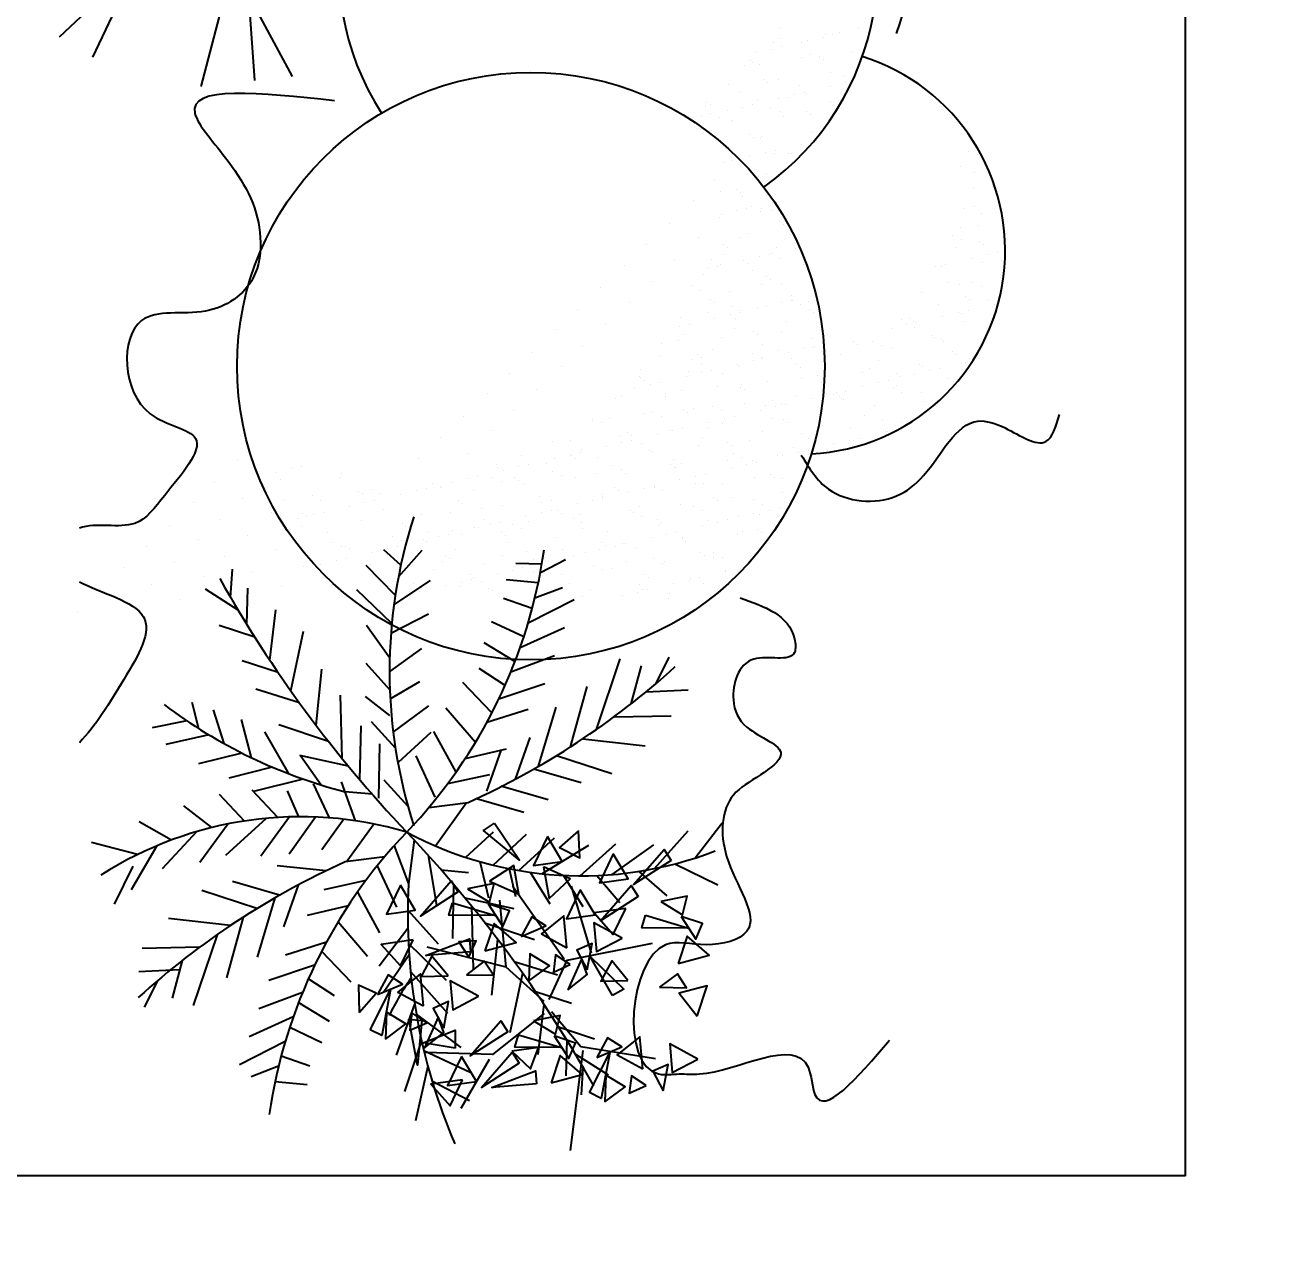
# Model space of a CAD drawing. Extents: x 500 to 638, y 181 to 267.
# Drawn here: x 545.934 to 546.859, y 227.91 to 228.815 of the extents above; entities that cross this region are included whole.
import ezdxf

# ---------------------------------------------------------------- set-up
doc = ezdxf.new("R2010")
doc.units = 0
doc.header["$LTSCALE"] = 7
doc.layers.get('0').update_dxf_attribs({"linetype": 'CONTINUOUS'})
doc.layers.get('DEFPOINTS').update_dxf_attribs({"linetype": 'CONTINUOUS'})
for name, color, linetype in [('ACESSÓRIO', 2, 'CONTINUOUS'), ('ALVENARIA', 7, 'CONTINUOUS'), ('COTA', 1, 'CONTINUOUS')]:
    doc.layers.add(name, color=color, linetype=linetype)
doc.styles.add('SIMPLEX', font='SIMPLEX.SHX')
doc.dimstyles.new('DIM50', dxfattribs={"dimtxt": 0.12, "dimasz": 0.15, "dimexe": 0.05, "dimexo": 0.09, "dimgap": 0.09, "dimtad": 1, "dimzin": 0, "dimdsep": 46, "dimtxsty": 'SIMPLEX', "dimblk1": 'DOTSMALL', "dimblk2": 'DOTSMALL', "dimsah": 1, "dimcen": 0.09, "dimadec": 0, "dimazin": 0, "dimtfac": 1, "dimtix": 1, "dimtofl": 0, "dimtmove": 2, "dimatfit": 3, "dimldrblk": 'DOTSMALL', "dimfxl": 1, "dimtolj": 1, "dimtzin": 0, "dimarcsym": 0})

# ---------------------------------------------------------------- blocks, each defined once
blk = doc.blocks.new('_DOTSMALL')
at = {"color": 0, "linetype": 'ByBlock', "const_width": 0.5}
blk.add_lwpolyline([(-0.0625, 0, 1), (0.0625, 0, 1)], format="xyb", close=True, dxfattribs=at)
blk = doc.blocks.new('*D59')
at = {"layer": 'COTA', "color": 0, "lineweight": -2}
for p, q in [((546.78434, 227.88187), (546.78434, 224.40248)), ((544.78434, 226.28187), (544.78434, 224.40248)), ((544.78434, 224.45248), (546.78434, 224.45248))]:
    blk.add_line(p, q, dxfattribs=at)
at = {"layer": 'DEFPOINTS', "color": 0}
for p in [(546.78434, 227.97187), (544.78434, 226.37187), (546.78434, 224.45248)]:
    blk.add_point(p, dxfattribs=at)
at = {"layer": 'COTA', "color": 0, "lineweight": -2, "xscale": 0.15, "yscale": 0.15, "zscale": 0.15, "rotation": 180}
blk.add_blockref('_DOTSMALL', (544.78434, 224.45248), dxfattribs=at)
at = {"layer": 'COTA', "color": 0, "lineweight": -2, "xscale": 0.15, "yscale": 0.15, "zscale": 0.15}
blk.add_blockref('_DOTSMALL', (546.78434, 224.45248), dxfattribs=at)
at = {"layer": 'COTA', "color": 0, "insert": (545.78434, 224.60248), "char_height": 0.12, "attachment_point": 5, "style": 'SIMPLEX'}
blk.add_mtext('\\A1;2.00', dxfattribs=at)
blk = doc.blocks.new('*D60')
at = {"layer": 'COTA', "color": 0, "lineweight": -2}
for p, q in [((546.78434, 227.88187), (546.78434, 224.40248)), ((546.93434, 227.88187), (546.93434, 224.40248)), ((546.78434, 224.45248), (546.63434, 224.45248)), ((546.93434, 224.45248), (547.08434, 224.45248))]:
    blk.add_line(p, q, dxfattribs=at)
at = {"layer": 'DEFPOINTS', "color": 0}
for p in [(546.78434, 227.97187), (546.93434, 227.97187), (546.93434, 224.45248)]:
    blk.add_point(p, dxfattribs=at)
at = {"layer": 'COTA', "color": 0, "lineweight": -2, "xscale": 0.15, "yscale": 0.15, "zscale": 0.15}
blk.add_blockref('_DOTSMALL', (546.78434, 224.45248), dxfattribs=at)
at = {"layer": 'COTA', "color": 0, "lineweight": -2, "xscale": 0.15, "yscale": 0.15, "zscale": 0.15, "rotation": 180}
blk.add_blockref('_DOTSMALL', (546.93434, 224.45248), dxfattribs=at)
at = {"layer": 'COTA', "color": 0, "insert": (546.85934, 224.60248), "char_height": 0.12, "attachment_point": 5, "style": 'SIMPLEX'}
blk.add_mtext('\\A1;0.15', dxfattribs=at)

msp = doc.modelspace()

# ---------------------------------------------------------------- linework, layer by layer
at = {"layer": 'ACESSÓRIO'}
for p, q in [((546.08564, 229.00665), (545.98356, 228.79149)), ((546.0856, 229.00931), (546.10232, 228.77437)), ((546.09467, 228.88991), (546.06294, 228.77006)), ((546.0149, 228.85863), (545.95923, 228.80615)), ((546.09783, 228.83726), (546.12992, 228.77745)), ((546.48753, 228.81352), (546.48753, 228.81352)), ((546.53097, 228.80972), (546.53097, 228.80972)), ((546.54513, 228.81241), (546.54513, 228.81241)), ((546.48269, 228.80267), (546.48269, 228.80267)), ((546.4869, 228.80527), (546.4869, 228.80527)), ((546.5029, 228.80201), (546.5029, 228.80201)), ((546.50753, 228.80362), (546.50753, 228.80362)), ((546.51889, 228.80627), (546.51889, 228.80627)), ((546.52078, 228.80784), (546.52078, 228.80784)), ((546.52616, 228.80797), (546.52616, 228.80797)), ((546.46993, 228.79482), (546.46993, 228.79482)), ((546.48129, 228.79747), (546.48129, 228.79747)), ((546.48856, 228.79918), (546.48856, 228.79918)), ((546.50315, 228.7913), (546.50315, 228.7913)), ((546.50975, 228.79371), (546.50975, 228.79371)), ((546.51633, 228.79195), (546.51633, 228.79195)), ((546.54015, 228.79544), (546.54015, 228.79544)), ((546.46158, 228.78536), (546.46158, 228.78536)), ((546.46568, 228.78926), (546.46568, 228.78926)), ((546.46692, 228.78788), (546.46692, 228.78788)), ((546.47202, 228.78605), (546.47202, 228.78605)), ((546.51609, 228.7905), (546.51609, 228.7905)), ((546.51918, 228.78981), (546.51918, 228.78981)), ((546.47502, 228.7753), (546.47502, 228.7753)), ((546.47786, 228.77317), (546.47786, 228.77317)), ((546.48629, 228.77548), (546.48629, 228.77548)), ((546.52438, 228.78065), (546.52438, 228.78065)), ((546.53455, 228.7783), (546.53455, 228.7783)), ((546.53541, 228.77264), (546.53541, 228.77264)), ((546.44929, 228.77133), (546.44929, 228.77133)), ((546.45778, 228.76651), (546.45778, 228.76651)), ((546.4978, 228.76384), (546.4978, 228.76384)), ((546.50185, 228.77096), (546.50185, 228.77096)), ((546.50507, 228.76554), (546.50507, 228.76554)), ((546.50675, 228.76411), (546.50675, 228.76411)), ((546.52405, 228.76998), (546.52405, 228.76998)), ((546.43243, 228.75552), (546.43243, 228.75552)), ((546.4337, 228.75865), (546.4337, 228.75865)), ((546.43655, 228.75652), (546.43655, 228.75652)), ((546.4602, 228.75504), (546.4602, 228.75504)), ((546.46747, 228.75674), (546.46747, 228.75674)), ((546.47052, 228.76069), (546.47052, 228.76069)), ((546.48063, 228.75495), (546.48063, 228.75495)), ((546.48645, 228.76118), (546.48645, 228.76118)), ((546.49323, 228.76166), (546.49323, 228.76166)), ((546.5247, 228.7594), (546.5247, 228.7594)), ((546.4226, 228.74625), (546.4226, 228.74625)), ((546.42987, 228.74795), (546.42987, 228.74795)), ((546.43655, 228.75049), (546.43655, 228.75049)), ((546.4429, 228.74728), (546.4429, 228.74728)), ((546.44884, 228.75239), (546.44884, 228.75239)), ((546.45192, 228.74501), (546.45192, 228.74501)), ((546.48697, 228.75174), (546.48697, 228.75174)), ((546.48989, 228.7483), (546.48989, 228.7483)), ((546.50667, 228.75159), (546.50667, 228.75159)), ((546.50951, 228.74946), (546.50951, 228.74946)), ((546.52798, 228.75347), (546.52798, 228.75347)), ((546.45288, 228.74415), (546.45288, 228.74415)), ((546.51034, 228.73693), (546.51034, 228.73693)), ((546.5168, 228.73665), (546.5168, 228.73665)), ((546.46535, 228.73495), (546.46535, 228.73495)), ((546.4682, 228.73282), (546.4682, 228.73282)), ((546.47273, 228.7322), (546.47273, 228.7322)), ((546.47412, 228.73351), (546.47412, 228.73351)), ((546.50296, 228.72755), (546.50296, 228.72755)), ((546.45648, 228.71696), (546.45648, 228.71696)), ((546.46536, 228.71875), (546.46536, 228.71875)), ((546.47672, 228.72141), (546.47672, 228.72141)), ((546.48357, 228.72131), (546.48357, 228.72131)), ((546.48399, 228.72311), (546.48399, 228.72311)), ((546.49349, 228.72111), (546.49349, 228.72111)), ((546.49557, 228.72064), (546.49557, 228.72064)), ((546.62527, 228.72248), (546.62527, 228.72248)), ((546.63229, 228.72031), (546.63229, 228.72031)), ((546.44639, 228.71431), (546.44639, 228.71431)), ((546.4515, 228.71618), (546.4515, 228.71618)), ((546.45785, 228.71297), (546.45785, 228.71297)), ((546.61989, 228.71125), (546.61989, 228.71125)), ((546.43962, 228.70115), (546.43962, 228.70115)), ((546.47772, 228.70632), (546.47772, 228.70632)), ((546.6295, 228.70719), (546.6295, 228.70719)), ((546.64274, 228.69969), (546.64274, 228.69969)), ((546.44361, 228.69343), (546.44361, 228.69343)), ((546.45568, 228.6946), (546.45568, 228.6946)), ((546.45853, 228.69247), (546.45853, 228.69247)), ((546.46008, 228.68978), (546.46008, 228.68978)), ((546.62886, 228.6953), (546.62886, 228.6953)), ((546.64293, 228.69713), (546.64293, 228.69713)), ((546.42386, 228.68636), (546.42386, 228.68636)), ((546.4629, 228.68068), (546.4629, 228.68068)), ((546.46645, 228.68187), (546.46645, 228.68187)), ((546.4739, 228.68096), (546.4739, 228.68096)), ((546.48188, 228.68512), (546.48188, 228.68512)), ((546.62256, 228.68053), (546.62256, 228.68053)), ((546.62983, 228.68223), (546.62983, 228.68223)), ((546.44322, 228.67397), (546.44322, 228.67397)), ((546.44427, 228.67632), (546.44427, 228.67632)), ((546.45563, 228.67898), (546.45563, 228.67898)), ((546.4728, 228.67866), (546.4728, 228.67866)), ((546.48132, 228.67914), (546.48132, 228.67914)), ((546.48733, 228.67089), (546.48733, 228.67089)), ((546.63484, 228.67694), (546.63484, 228.67694)), ((546.40622, 228.66982), (546.40622, 228.66982)), ((546.46368, 228.66259), (546.46368, 228.66259)), ((546.49018, 228.66876), (546.49018, 228.66876)), ((546.61983, 228.66684), (546.61983, 228.66684)), ((546.63246, 228.66811), (546.63246, 228.66811)), ((546.38936, 228.654), (546.38936, 228.654)), ((546.42745, 228.65917), (546.42745, 228.65917)), ((546.44602, 228.65425), (546.44602, 228.65425)), ((546.44886, 228.65212), (546.44886, 228.65212)), ((546.45856, 228.65912), (546.45856, 228.65912)), ((546.61362, 228.66093), (546.61362, 228.66093)), ((546.6156, 228.6523), (546.6156, 228.6523)), ((546.61996, 228.65772), (546.61996, 228.65772)), ((546.63327, 228.65678), (546.63327, 228.65678)), ((546.63611, 228.65464), (546.63611, 228.65464)), ((546.43733, 228.64311), (546.43733, 228.64311)), ((546.44682, 228.64678), (546.44682, 228.64678)), ((546.47215, 228.64534), (546.47215, 228.64534)), ((546.47942, 228.64704), (546.47942, 228.64704)), ((546.4814, 228.64756), (546.4814, 228.64756)), ((546.48491, 228.65195), (546.48491, 228.65195)), ((546.48775, 228.64435), (546.48775, 228.64435)), ((546.49839, 228.65148), (546.49839, 228.65148)), ((546.62772, 228.64424), (546.62772, 228.64424)), ((546.63908, 228.6469), (546.63908, 228.6469)), ((546.64635, 228.6486), (546.64635, 228.6486)), ((546.65148, 228.64313), (546.65148, 228.64313)), ((546.37359, 228.63921), (546.37359, 228.63921)), ((546.40982, 228.64263), (546.40982, 228.64263)), ((546.43455, 228.63654), (546.43455, 228.63654)), ((546.44182, 228.63825), (546.44182, 228.63825)), ((546.44368, 228.6399), (546.44368, 228.6399)), ((546.46079, 228.64268), (546.46079, 228.64268)), ((546.46423, 228.6406), (546.46423, 228.6406)), ((546.46728, 228.63541), (546.46728, 228.63541)), ((546.50428, 228.63956), (546.50428, 228.63956)), ((546.60147, 228.6381), (546.60147, 228.6381)), ((546.60572, 228.63818), (546.60572, 228.63818)), ((546.60874, 228.6398), (546.60874, 228.6398)), ((546.63606, 228.64093), (546.63606, 228.64093)), ((546.64979, 228.64263), (546.64979, 228.64263)), ((546.39296, 228.62682), (546.39296, 228.62682)), ((546.43105, 228.63199), (546.43105, 228.63199)), ((546.4735, 228.62481), (546.4735, 228.62481)), ((546.47767, 228.63054), (546.47767, 228.63054)), ((546.48051, 228.62841), (546.48051, 228.62841)), ((546.48851, 228.62477), (546.48851, 228.62477)), ((546.61016, 228.62649), (546.61016, 228.62649)), ((546.6192, 228.62511), (546.6192, 228.62511)), ((546.62856, 228.62662), (546.62856, 228.62662)), ((546.35596, 228.62267), (546.35596, 228.62267)), ((546.42291, 228.62396), (546.42291, 228.62396)), ((546.42943, 228.62036), (546.42943, 228.62036)), ((546.45042, 228.6196), (546.45042, 228.6196)), ((546.49588, 228.6169), (546.49588, 228.6169)), ((546.59084, 228.61895), (546.59084, 228.61895)), ((546.6236, 228.61642), (546.6236, 228.61642)), ((546.63491, 228.62341), (546.63491, 228.62341)), ((546.3391, 228.60685), (546.3391, 228.60685)), ((546.37719, 228.61203), (546.37719, 228.61203)), ((546.43635, 228.6139), (546.43635, 228.6139)), ((546.43919, 228.61176), (546.43919, 228.61176)), ((546.45228, 228.6088), (546.45228, 228.6088)), ((546.47088, 228.60822), (546.47088, 228.60822)), ((546.47731, 228.60905), (546.47731, 228.60905)), ((546.48866, 228.61171), (546.48866, 228.61171)), ((546.49594, 228.61341), (546.49594, 228.61341)), ((546.49635, 228.61325), (546.49635, 228.61325)), ((546.5027, 228.61004), (546.5027, 228.61004)), ((546.50788, 228.61237), (546.50788, 228.61237)), ((546.50931, 228.60684), (546.50931, 228.60684)), ((546.60343, 228.61032), (546.60343, 228.61032)), ((546.62526, 228.60616), (546.62526, 228.60616)), ((546.62645, 228.61429), (546.62645, 228.61429)), ((546.63966, 228.61374), (546.63966, 228.61374)), ((546.64424, 228.6106), (546.64424, 228.6106)), ((546.41456, 228.60114), (546.41456, 228.60114)), ((546.43465, 228.6048), (546.43465, 228.6048)), ((546.43971, 228.60025), (546.43971, 228.60025)), ((546.45106, 228.60291), (546.45106, 228.60291)), ((546.45456, 228.60025), (546.45456, 228.60025)), ((546.45833, 228.60461), (546.45833, 228.60461)), ((546.45863, 228.60559), (546.45863, 228.60559)), ((546.49211, 228.59758), (546.49211, 228.59758)), ((546.51216, 228.60471), (546.51216, 228.60471)), ((546.5766, 228.59941), (546.5766, 228.59941)), ((546.58228, 228.59978), (546.58228, 228.59978)), ((546.58513, 228.59765), (546.58513, 228.59765)), ((546.58766, 228.59737), (546.58766, 228.59737)), ((546.60663, 228.60181), (546.60663, 228.60181)), ((546.61799, 228.60446), (546.61799, 228.60446)), ((546.62067, 228.60387), (546.62067, 228.60387)), ((546.6228, 228.59793), (546.6228, 228.59793)), ((546.64181, 228.60278), (546.64181, 228.60278)), ((546.32333, 228.59206), (546.32333, 228.59206)), ((546.35955, 228.59548), (546.35955, 228.59548)), ((546.41346, 228.59411), (546.41346, 228.59411)), ((546.41701, 228.58826), (546.41701, 228.58826)), ((546.42073, 228.59581), (546.42073, 228.59581)), ((546.45402, 228.59241), (546.45402, 228.59241)), ((546.468, 228.59019), (546.468, 228.59019)), ((546.47084, 228.58806), (546.47084, 228.58806)), ((546.48845, 228.5905), (546.48845, 228.5905)), ((546.56903, 228.59301), (546.56903, 228.59301)), ((546.58039, 228.59567), (546.58039, 228.59567)), ((546.5858, 228.59378), (546.5858, 228.59378)), ((546.59944, 228.58785), (546.59944, 228.58785)), ((546.3427, 228.57967), (546.3427, 228.57967)), ((546.40031, 228.58159), (546.40031, 228.58159)), ((546.41325, 228.58361), (546.41325, 228.58361)), ((546.44438, 228.58605), (546.44438, 228.58605)), ((546.47447, 228.58104), (546.47447, 228.58104)), ((546.50518, 228.57807), (546.50518, 228.57807)), ((546.5113, 228.57895), (546.5113, 228.57895)), ((546.51148, 228.58519), (546.51148, 228.58519)), ((546.51245, 228.57977), (546.51245, 228.57977)), ((546.54096, 228.58313), (546.54096, 228.58313)), ((546.54381, 228.581), (546.54381, 228.581)), ((546.55537, 228.5834), (546.55537, 228.5834)), ((546.56172, 228.58019), (546.56172, 228.58019)), ((546.6005, 228.58614), (546.6005, 228.58614)), ((546.60579, 228.58464), (546.60579, 228.58464)), ((546.60703, 228.58314), (546.60703, 228.58314)), ((546.30569, 228.57552), (546.30569, 228.57552)), ((546.40016, 228.57245), (546.40016, 228.57245)), ((546.42316, 228.57004), (546.42316, 228.57004)), ((546.42668, 228.57355), (546.42668, 228.57355)), ((546.42953, 228.57141), (546.42953, 228.57141)), ((546.43825, 228.57762), (546.43825, 228.57762)), ((546.46723, 228.57449), (546.46723, 228.57449)), ((546.46758, 228.56927), (546.46758, 228.56927)), ((546.47358, 228.57128), (546.47358, 228.57128)), ((546.47485, 228.57098), (546.47485, 228.57098)), ((546.48621, 228.57655), (546.48621, 228.57655)), ((546.49382, 228.57541), (546.49382, 228.57541)), ((546.49571, 228.5704), (546.49571, 228.5704)), ((546.51765, 228.57574), (546.51765, 228.57574)), ((546.53193, 228.57382), (546.53193, 228.57382)), ((546.55918, 228.56949), (546.55918, 228.56949)), ((546.56894, 228.57797), (546.56894, 228.57797)), ((546.61393, 228.57607), (546.61393, 228.57607)), ((546.61678, 228.57394), (546.61678, 228.57394)), ((546.6264, 228.57075), (546.6264, 228.57075)), ((546.28883, 228.55971), (546.28883, 228.55971)), ((546.32693, 228.56488), (546.32693, 228.56488)), ((546.38543, 228.56237), (546.38543, 228.56237)), ((546.42061, 228.56108), (546.42061, 228.56108)), ((546.4295, 228.56683), (546.4295, 228.56683)), ((546.42998, 228.56048), (546.42998, 228.56048)), ((546.43725, 228.56218), (546.43725, 228.56218)), ((546.4449, 228.5599), (546.4449, 228.5599)), ((546.45622, 228.56662), (546.45622, 228.56662)), ((546.45762, 228.56523), (546.45762, 228.56523)), ((546.49965, 228.56649), (546.49965, 228.56649)), ((546.50249, 228.56436), (546.50249, 228.56436)), ((546.54747, 228.56065), (546.54747, 228.56065)), ((546.55317, 228.56318), (546.55317, 228.56318)), ((546.5894, 228.5666), (546.5894, 228.5666)), ((546.59155, 228.5651), (546.59155, 228.5651)), ((546.5969, 228.56203), (546.5969, 228.56203)), ((546.60418, 228.56373), (546.60418, 228.56373)), ((546.62315, 228.56817), (546.62315, 228.56817)), ((546.38439, 228.55766), (546.38439, 228.55766)), ((546.38536, 228.5569), (546.38536, 228.5569)), ((546.38821, 228.55477), (546.38821, 228.55477)), ((546.39237, 228.55168), (546.39237, 228.55168)), ((546.39964, 228.55338), (546.39964, 228.55338)), ((546.41862, 228.55782), (546.41862, 228.55782)), ((546.44185, 228.55044), (546.44185, 228.55044)), ((546.45933, 228.55174), (546.45933, 228.55174)), ((546.47807, 228.55385), (546.47807, 228.55385)), ((546.5034, 228.55619), (546.5034, 228.55619)), ((546.51508, 228.558), (546.51508, 228.558)), ((546.51786, 228.55284), (546.51786, 228.55284)), ((546.54794, 228.55058), (546.54794, 228.55058)), ((546.5593, 228.55323), (546.5593, 228.55323)), ((546.56657, 228.55494), (546.56657, 228.55494)), ((546.57254, 228.55078), (546.57254, 228.55078)), ((546.57261, 228.55943), (546.57261, 228.55943)), ((546.57546, 228.5573), (546.57546, 228.5573)), ((546.58555, 228.55937), (546.58555, 228.55937)), ((546.61063, 228.55595), (546.61063, 228.55595)), ((546.61439, 228.55355), (546.61439, 228.55355)), ((546.27306, 228.54492), (546.27306, 228.54492)), ((546.30929, 228.54834), (546.30929, 228.54834)), ((546.36675, 228.54111), (546.36675, 228.54111)), ((546.37119, 228.54283), (546.37119, 228.54283)), ((546.38102, 228.54902), (546.38102, 228.54902)), ((546.40358, 228.54326), (546.40358, 228.54326)), ((546.40375, 228.54526), (546.40375, 228.54526)), ((546.41526, 228.54728), (546.41526, 228.54728)), ((546.45833, 228.54984), (546.45833, 228.54984)), ((546.46118, 228.54771), (546.46118, 228.54771)), ((546.49931, 228.54321), (546.49931, 228.54321)), ((546.51034, 228.54178), (546.51034, 228.54178)), ((546.5217, 228.54444), (546.5217, 228.54444)), ((546.52625, 228.54464), (546.52625, 228.54464)), ((546.52897, 228.54614), (546.52897, 228.54614)), ((546.5313, 228.54278), (546.5313, 228.54278)), ((546.5326, 228.54143), (546.5326, 228.54143)), ((546.53553, 228.54663), (546.53553, 228.54663)), ((546.57032, 228.54909), (546.57032, 228.54909)), ((546.57667, 228.54588), (546.57667, 228.54588)), ((546.59083, 228.54579), (546.59083, 228.54579)), ((546.29243, 228.53252), (546.29243, 228.53252)), ((546.41701, 228.5332), (546.41701, 228.5332)), ((546.42421, 228.53389), (546.42421, 228.53389)), ((546.43811, 228.53573), (546.43811, 228.53573)), ((546.44445, 228.53252), (546.44445, 228.53252)), ((546.46121, 228.53804), (546.46121, 228.53804)), ((546.47274, 228.53298), (546.47274, 228.53298)), ((546.47655, 228.5362), (546.47655, 228.5362)), ((546.48218, 228.54018), (546.48218, 228.54018)), ((546.4841, 228.53564), (546.4841, 228.53564)), ((546.48852, 228.53697), (546.48852, 228.53697)), ((546.49137, 228.53734), (546.49137, 228.53734)), ((546.53414, 228.54065), (546.53414, 228.54065)), ((546.55677, 228.53599), (546.55677, 228.53599)), ((546.59299, 228.53941), (546.59299, 228.53941)), ((546.25543, 228.52837), (546.25543, 228.52837)), ((546.34989, 228.5253), (546.34989, 228.5253)), ((546.34997, 228.52682), (546.34997, 228.52682)), ((546.35631, 228.52361), (546.35631, 228.52361)), ((546.36226, 228.52661), (546.36226, 228.52661)), ((546.38799, 228.53047), (546.38799, 228.53047)), ((546.39404, 228.53127), (546.39404, 228.53127)), ((546.40038, 228.52806), (546.40038, 228.52806)), ((546.41986, 228.53106), (546.41986, 228.53106)), ((546.43514, 228.52419), (546.43514, 228.52419)), ((546.44545, 228.52325), (546.44545, 228.52325)), ((546.44649, 228.52684), (546.44649, 228.52684)), ((546.45376, 228.52854), (546.45376, 228.52854)), ((546.48167, 228.52667), (546.48167, 228.52667)), ((546.48998, 228.52614), (546.48998, 228.52614)), ((546.49283, 228.524), (546.49283, 228.524)), ((546.51867, 228.53082), (546.51867, 228.53082)), ((546.54951, 228.52914), (546.54951, 228.52914)), ((546.56242, 228.52634), (546.56242, 228.52634)), ((546.57614, 228.5236), (546.57614, 228.5236)), ((546.27666, 228.51773), (546.27666, 228.51773)), ((546.37035, 228.51393), (546.37035, 228.51393)), ((546.3757, 228.51655), (546.3757, 228.51655)), ((546.37854, 228.51442), (546.37854, 228.51442)), ((546.39753, 228.51539), (546.39753, 228.51539)), ((546.40735, 228.51808), (546.40735, 228.51808)), ((546.40889, 228.51804), (546.40889, 228.51804)), ((546.41616, 228.51975), (546.41616, 228.51975)), ((546.43523, 228.51955), (546.43523, 228.51955)), ((546.47428, 228.51743), (546.47428, 228.51743)), ((546.50291, 228.51603), (546.50291, 228.51603)), ((546.51835, 228.52188), (546.51835, 228.52188)), ((546.53913, 228.51945), (546.53913, 228.51945)), ((546.56295, 228.51908), (546.56295, 228.51908)), ((546.56446, 228.51694), (546.56446, 228.51694)), ((546.56579, 228.51695), (546.56579, 228.51695)), ((546.23857, 228.51256), (546.23857, 228.51256)), ((546.32094, 228.50997), (546.32094, 228.50997)), ((546.33412, 228.51051), (546.33412, 228.51051)), ((546.35993, 228.50659), (546.35993, 228.50659)), ((546.37129, 228.50925), (546.37129, 228.50925)), ((546.37856, 228.51095), (546.37856, 228.51095)), ((546.38614, 228.50852), (546.38614, 228.50852)), ((546.42781, 228.50671), (546.42781, 228.50671)), ((546.43021, 228.51297), (546.43021, 228.51297)), ((546.44866, 228.50949), (546.44866, 228.50949)), ((546.45151, 228.50736), (546.45151, 228.50736)), ((546.46481, 228.51086), (546.46481, 228.51086)), ((546.49713, 228.50587), (546.49713, 228.50587)), ((546.5082, 228.51249), (546.5082, 228.51249)), ((546.52686, 228.50815), (546.52686, 228.50815)), ((546.53822, 228.5108), (546.53822, 228.5108)), ((546.5412, 228.51033), (546.5412, 228.51033)), ((546.54549, 228.5125), (546.54549, 228.5125)), ((546.09024, 228.49567), (546.09024, 228.49567)), ((546.2228, 228.49777), (546.2228, 228.49777)), ((546.25903, 228.50119), (546.25903, 228.50119)), ((546.298, 228.49961), (546.298, 228.49961)), ((546.32233, 228.49779), (546.32233, 228.49779)), ((546.33368, 228.50045), (546.33368, 228.50045)), ((546.33438, 228.4999), (546.33438, 228.4999)), ((546.33722, 228.49777), (546.33722, 228.49777)), ((546.34096, 228.50215), (546.34096, 228.50215)), ((546.34207, 228.50406), (546.34207, 228.50406)), ((546.35349, 228.49812), (546.35349, 228.49812)), ((546.39158, 228.50329), (546.39158, 228.50329)), ((546.39391, 228.50291), (546.39391, 228.50291)), ((546.40899, 228.49696), (546.40899, 228.49696)), ((546.44904, 228.49607), (546.44904, 228.49607)), ((546.45306, 228.50142), (546.45306, 228.50142)), ((546.4594, 228.49821), (546.4594, 228.49821)), ((546.46688, 228.49585), (546.46688, 228.49585)), ((546.47028, 228.49491), (546.47028, 228.49491)), ((546.48527, 228.49949), (546.48527, 228.49949)), ((546.48926, 228.49935), (546.48926, 228.49935)), ((546.50061, 228.502), (546.50061, 228.502)), ((546.50347, 228.50266), (546.50347, 228.50266)), ((546.50788, 228.50371), (546.50788, 228.50371)), ((546.52163, 228.50243), (546.52163, 228.50243)), ((546.52227, 228.50364), (546.52227, 228.50364)), ((546.1178, 228.48744), (546.1178, 228.48744)), ((546.12915, 228.4901), (546.12915, 228.4901)), ((546.13643, 228.4918), (546.13643, 228.4918)), ((546.16578, 228.48624), (546.16578, 228.48624)), ((546.27963, 228.49332), (546.27963, 228.49332)), ((546.28026, 228.49055), (546.28026, 228.49055)), ((546.28473, 228.489), (546.28473, 228.489)), ((546.29608, 228.49165), (546.29608, 228.49165)), ((546.30335, 228.49335), (546.30335, 228.49335)), ((546.31649, 228.49397), (546.31649, 228.49397)), ((546.32084, 228.48805), (546.32084, 228.48805)), ((546.35259, 228.48626), (546.35259, 228.48626)), ((546.36491, 228.49251), (546.36491, 228.49251)), ((546.37126, 228.4893), (546.37126, 228.4893)), ((546.37395, 228.48674), (546.37395, 228.48674)), ((546.40735, 228.49284), (546.40735, 228.49284)), ((546.41019, 228.49071), (546.41019, 228.49071)), ((546.41095, 228.49089), (546.41095, 228.49089)), ((546.41533, 228.49375), (546.41533, 228.49375)), ((546.43268, 228.48611), (546.43268, 228.48611)), ((546.45165, 228.49055), (546.45165, 228.49055)), ((546.46301, 228.49321), (546.46301, 228.49321)), ((546.48031, 228.48579), (546.48031, 228.48579)), ((546.07339, 228.47986), (546.07339, 228.47986)), ((546.10866, 228.4786), (546.10866, 228.4786)), ((546.12171, 228.48179), (546.12171, 228.48179)), ((546.16534, 228.48373), (546.16534, 228.48373)), ((546.2327, 228.47914), (546.2327, 228.47914)), ((546.23831, 228.47667), (546.23831, 228.47667)), ((546.24712, 228.4802), (546.24712, 228.4802)), ((546.25848, 228.48286), (546.25848, 228.48286)), ((546.26575, 228.48456), (546.26575, 228.48456)), ((546.27677, 228.4836), (546.27677, 228.4836)), ((546.28312, 228.48039), (546.28312, 228.48039)), ((546.29306, 228.48326), (546.29306, 228.48326)), ((546.29591, 228.48113), (546.29591, 228.48113)), ((546.29963, 228.47815), (546.29963, 228.47815)), ((546.32719, 228.48484), (546.32719, 228.48484)), ((546.33772, 228.48332), (546.33772, 228.48332)), ((546.39508, 228.47731), (546.39508, 228.47731)), ((546.41405, 228.48175), (546.41405, 228.48175)), ((546.42541, 228.48441), (546.42541, 228.48441)), ((546.42556, 228.4792), (546.42556, 228.4792)), ((546.43141, 228.47952), (546.43141, 228.47952)), ((546.44516, 228.47866), (546.44516, 228.47866)), ((546.46841, 228.48367), (546.46841, 228.48367)), ((546.48316, 228.48365), (546.48316, 228.48365)), ((546.48923, 228.48312), (546.48923, 228.48312)), ((546.09384, 228.46848), (546.09384, 228.46848)), ((546.12403, 228.46709), (546.12403, 228.46709)), ((546.14456, 228.47023), (546.14456, 228.47023)), ((546.17878, 228.47367), (546.17878, 228.47367)), ((546.18162, 228.47154), (546.18162, 228.47154)), ((546.18863, 228.47469), (546.18863, 228.47469)), ((546.19498, 228.47148), (546.19498, 228.47148)), ((546.20952, 228.4714), (546.20952, 228.4714)), ((546.22088, 228.47406), (546.22088, 228.47406)), ((546.22815, 228.47576), (546.22815, 228.47576)), ((546.23905, 228.47593), (546.23905, 228.47593)), ((546.26262, 228.474), (546.26262, 228.474)), ((546.31128, 228.46961), (546.31128, 228.46961)), ((546.35702, 228.46975), (546.35702, 228.46975)), ((546.35709, 228.47093), (546.35709, 228.47093)), ((546.35747, 228.46852), (546.35747, 228.46852)), ((546.36603, 228.4762), (546.36603, 228.4762)), ((546.36887, 228.47407), (546.36887, 228.47407)), ((546.37645, 228.47296), (546.37645, 228.47296)), ((546.3878, 228.47561), (546.3878, 228.47561)), ((546.39518, 228.4761), (546.39518, 228.4761)), ((546.40109, 228.47421), (546.40109, 228.47421)), ((546.439, 228.46914), (546.439, 228.46914)), ((546.45264, 228.46888), (546.45264, 228.46888)), ((546.46801, 228.46711), (546.46801, 228.46711)), ((546.48887, 228.4723), (546.48887, 228.4723)), ((546.49853, 228.47214), (546.49853, 228.47214)), ((546.05762, 228.46506), (546.05762, 228.46506)), ((546.11508, 228.45784), (546.11508, 228.45784)), ((546.15091, 228.46702), (546.15091, 228.46702)), ((546.15294, 228.45816), (546.15294, 228.45816)), ((546.17192, 228.4626), (546.17192, 228.4626)), ((546.18327, 228.46526), (546.18327, 228.46526)), ((546.19055, 228.46696), (546.19055, 228.46696)), ((546.19699, 228.46003), (546.19699, 228.46003)), ((546.24577, 228.45819), (546.24577, 228.45819)), ((546.25174, 228.46661), (546.25174, 228.46661)), ((546.25459, 228.46448), (546.25459, 228.46448)), ((546.26888, 228.46084), (546.26888, 228.46084)), ((546.28386, 228.46336), (546.28386, 228.46336)), ((546.3126, 228.45802), (546.3126, 228.45802)), ((546.31295, 228.4653), (546.31295, 228.4653)), ((546.31987, 228.45972), (546.31987, 228.45972)), ((546.32009, 228.46678), (546.32009, 228.46678)), ((546.32471, 228.45955), (546.32471, 228.45955)), ((546.33884, 228.46416), (546.33884, 228.46416)), ((546.3502, 228.46682), (546.3502, 228.46682)), ((546.37755, 228.45956), (546.37755, 228.45956)), ((546.37986, 228.4582), (546.37986, 228.4582)), ((546.38424, 228.46256), (546.38424, 228.46256)), ((546.41455, 228.46371), (546.41455, 228.46371)), ((546.42393, 228.46265), (546.42393, 228.46265)), ((546.43028, 228.45944), (546.43028, 228.45944)), ((546.44184, 228.46701), (546.44184, 228.46701)), ((546.47435, 228.4639), (546.47435, 228.4639)), ((546.47953, 228.45957), (546.47953, 228.45957)), ((546.4868, 228.46127), (546.4868, 228.46127)), ((546.07698, 228.45267), (546.07698, 228.45267)), ((546.13431, 228.45381), (546.13431, 228.45381)), ((546.13746, 228.45702), (546.13746, 228.45702)), ((546.14031, 228.45489), (546.14031, 228.45489)), ((546.14567, 228.45646), (546.14567, 228.45646)), ((546.18073, 228.45194), (546.18073, 228.45194)), ((546.21043, 228.44997), (546.21043, 228.44997)), ((546.2248, 228.45639), (546.2248, 228.45639)), ((546.26996, 228.45297), (546.26996, 228.45297)), ((546.275, 228.44922), (546.275, 228.44922)), ((546.28227, 228.45092), (546.28227, 228.45092)), ((546.29172, 228.44929), (546.29172, 228.44929)), ((546.30124, 228.45536), (546.30124, 228.45536)), ((546.30323, 228.45097), (546.30323, 228.45097)), ((546.32756, 228.45742), (546.32756, 228.45742)), ((546.33579, 228.45374), (546.33579, 228.45374)), ((546.34132, 228.45614), (546.34132, 228.45614)), ((546.34214, 228.45053), (546.34214, 228.45053)), ((546.38621, 228.45499), (546.38621, 228.45499)), ((546.39768, 228.45249), (546.39768, 228.45249)), ((546.39878, 228.44892), (546.39878, 228.44892)), ((546.40052, 228.45036), (546.40052, 228.45036)), ((546.43501, 228.45234), (546.43501, 228.45234)), ((546.44192, 228.45078), (546.44192, 228.45078)), ((546.4492, 228.45248), (546.4492, 228.45248)), ((546.45721, 228.4555), (546.45721, 228.4555)), ((546.46817, 228.45692), (546.46817, 228.45692)), ((546.47201, 228.45649), (546.47201, 228.45649)), ((546.03998, 228.44852), (546.03998, 228.44852)), ((546.09744, 228.4413), (546.09744, 228.4413)), ((546.13666, 228.44748), (546.13666, 228.44748)), ((546.15568, 228.44338), (546.15568, 228.44338)), ((546.20358, 228.44038), (546.20358, 228.44038)), ((546.21327, 228.44783), (546.21327, 228.44783)), ((546.23, 228.4434), (546.23, 228.4434)), ((546.23739, 228.44042), (546.23739, 228.44042)), ((546.24466, 228.44212), (546.24466, 228.44212)), ((546.24765, 228.44483), (546.24765, 228.44483)), ((546.254, 228.44162), (546.254, 228.44162)), ((546.26364, 228.44656), (546.26364, 228.44656)), ((546.26622, 228.44682), (546.26622, 228.44682)), ((546.28339, 228.44291), (546.28339, 228.44291)), ((546.28624, 228.44078), (546.28624, 228.44078)), ((546.29807, 228.44608), (546.29807, 228.44608)), ((546.32368, 228.4396), (546.32368, 228.4396)), ((546.34293, 228.44591), (546.34293, 228.44591)), ((546.36069, 228.44375), (546.36069, 228.44375)), ((546.39296, 228.43932), (546.39296, 228.43932)), ((546.40432, 228.44198), (546.40432, 228.44198)), ((546.41159, 228.44368), (546.41159, 228.44368)), ((546.41604, 228.4399), (546.41604, 228.4399)), ((546.43057, 228.44812), (546.43057, 228.44812)), ((546.45624, 228.4417), (546.45624, 228.4417)), ((546.46011, 228.44435), (546.46011, 228.44435)), ((546.47065, 228.44543), (546.47065, 228.44543)), ((546.47349, 228.4433), (546.47349, 228.4433)), ((546.02312, 228.43271), (546.02312, 228.43271)), ((546.06122, 228.43788), (546.06122, 228.43788)), ((546.11868, 228.43066), (546.11868, 228.43066)), ((546.15951, 228.43592), (546.15951, 228.43592)), ((546.16585, 228.43271), (546.16585, 228.43271)), ((546.16911, 228.43332), (546.16911, 228.43332)), ((546.17196, 228.43119), (546.17196, 228.43119)), ((546.20957, 228.41933), (546.1971, 228.43053)), ((546.19979, 228.43163), (546.19979, 228.43163)), ((546.20706, 228.43333), (546.20706, 228.43333)), ((546.20784, 228.41083), (546.2251, 228.43023)), ((546.20993, 228.43717), (546.20993, 228.43717)), ((546.22604, 228.43777), (546.22604, 228.43777)), ((546.22864, 228.43632), (546.22864, 228.43632)), ((546.24937, 228.43101), (546.24937, 228.43101)), ((546.28746, 228.43618), (546.28746, 228.43618)), ((546.3279, 228.43099), (546.3279, 228.43099)), ((546.35536, 228.43052), (546.35536, 228.43052)), ((546.35636, 228.43585), (546.35636, 228.43585)), ((546.35921, 228.43372), (546.35921, 228.43372)), ((546.36672, 228.43318), (546.36672, 228.43318)), ((546.37197, 228.43544), (546.37197, 228.43544)), ((546.37399, 228.43488), (546.37399, 228.43488)), ((546.38114, 228.43238), (546.38114, 228.43238)), ((546.41589, 228.43885), (546.41589, 228.43885)), ((546.41815, 228.43652), (546.41815, 228.43652)), ((546.04358, 228.42134), (546.04358, 228.42134)), ((546.08058, 228.42549), (546.08058, 228.42549)), ((546.16219, 228.42283), (546.16219, 228.42283)), ((546.16946, 228.42453), (546.16946, 228.42453)), ((546.18843, 228.42897), (546.18843, 228.42897)), ((546.21236, 228.42686), (546.21236, 228.42686)), ((546.23975, 228.42208), (546.23975, 228.42208)), ((546.24208, 228.42626), (546.24208, 228.42626)), ((546.24492, 228.42413), (546.24492, 228.42413)), ((546.28382, 228.42653), (546.28382, 228.42653)), ((546.30161, 228.42926), (546.30161, 228.42926)), ((546.30683, 228.42378), (546.30683, 228.42378)), ((546.31181, 228.41393), (546.33016, 228.42347)), ((546.31776, 228.42173), (546.31776, 228.42173)), ((546.32912, 228.42438), (546.32912, 228.42438)), ((546.33639, 228.42608), (546.33639, 228.42608)), ((546.34492, 228.42896), (546.34492, 228.42896)), ((546.37458, 228.4222), (546.37458, 228.4222)), ((546.39481, 228.42389), (546.39481, 228.42389)), ((546.40238, 228.42173), (546.40238, 228.42173)), ((546.42933, 228.42879), (546.42933, 228.42879)), ((546.43217, 228.42666), (546.43217, 228.42666)), ((546.4386, 228.42515), (546.4386, 228.42515)), ((546.43888, 228.42834), (546.43888, 228.42834)), ((546.44523, 228.42513), (546.44523, 228.42513)), ((546.00735, 228.41792), (546.00735, 228.41792)), ((546.08482, 228.39572), (546.08614, 228.4163)), ((546.10104, 228.41412), (546.10104, 228.41412)), ((546.13804, 228.41826), (546.13804, 228.41826)), ((546.15083, 228.42017), (546.15083, 228.42017)), ((546.20552, 228.39725), (546.18429, 228.41904)), ((546.18733, 228.41968), (546.18733, 228.41968)), ((546.2336, 228.41621), (546.2336, 228.41621)), ((546.26029, 228.41262), (546.26029, 228.41262)), ((546.26982, 228.41963), (546.26982, 228.41963)), ((546.28016, 228.41293), (546.28016, 228.41293)), ((546.29151, 228.41559), (546.29151, 228.41559)), ((546.31292, 228.42004), (546.29382, 228.42058)), ((546.29878, 228.41729), (546.29878, 228.41729)), ((546.30667, 228.41498), (546.30667, 228.41498)), ((546.31302, 228.41177), (546.31302, 228.41177)), ((546.31504, 228.4192), (546.31504, 228.4192)), ((546.31789, 228.41707), (546.31789, 228.41707)), ((546.32728, 228.41241), (546.32728, 228.41241)), ((546.35074, 228.41943), (546.35074, 228.41943)), ((546.35709, 228.41622), (546.35709, 228.41622)), ((546.36429, 228.41656), (546.36429, 228.41656)), ((546.38801, 228.41214), (546.38801, 228.41214)), ((546.40116, 228.42068), (546.40116, 228.42068)), ((546.44708, 228.41448), (546.44708, 228.41448)), ((546.44754, 228.41515), (546.44754, 228.41515)), ((546.45844, 228.41714), (546.45844, 228.41714)), ((546.02672, 228.40552), (546.02672, 228.40552)), ((546.06481, 228.4107), (546.06481, 228.4107)), ((546.09674, 228.37591), (546.09744, 228.40241)), ((546.12227, 228.40347), (546.12227, 228.40347)), ((546.1585, 228.40689), (546.1585, 228.40689)), ((546.20361, 228.40748), (546.20361, 228.40748)), ((546.20452, 228.39022), (546.2312, 228.40797)), ((546.21853, 228.40607), (546.21853, 228.40607)), ((546.22487, 228.40286), (546.22487, 228.40286)), ((546.24255, 228.40413), (546.24255, 228.40413)), ((546.25296, 228.40382), (546.25296, 228.40382)), ((546.25391, 228.40679), (546.25391, 228.40679)), ((546.26118, 228.40849), (546.26118, 228.40849)), ((546.2626, 228.41052), (546.2626, 228.41052)), ((546.26895, 228.40731), (546.26895, 228.40731)), ((546.27373, 228.40256), (546.27373, 228.40256)), ((546.3103, 228.40638), (546.28679, 228.40863)), ((546.29106, 228.40899), (546.29106, 228.40899)), ((546.30778, 228.39527), (546.32801, 228.40294)), ((546.33326, 228.40556), (546.33326, 228.40556)), ((546.38474, 228.40519), (546.38474, 228.40519)), ((546.39086, 228.41001), (546.39086, 228.41001)), ((546.40948, 228.40569), (546.40948, 228.40569)), ((546.42084, 228.40834), (546.42084, 228.40834)), ((546.42175, 228.40934), (546.42175, 228.40934)), ((546.42811, 228.41004), (546.42811, 228.41004)), ((546.43099, 228.40559), (546.43099, 228.40559)), ((545.98972, 228.40137), (545.98972, 228.40137)), ((546.04718, 228.39415), (546.04718, 228.39415)), ((546.09037, 228.38636), (546.06646, 228.40169)), ((546.08418, 228.3983), (546.08418, 228.3983)), ((546.17446, 228.40161), (546.17446, 228.40161)), ((546.20297, 228.37664), (546.17723, 228.40115)), ((546.1808, 228.3984), (546.1808, 228.3984)), ((546.21596, 228.39967), (546.21596, 228.39967)), ((546.22358, 228.39969), (546.22358, 228.39969)), ((546.27657, 228.40042), (546.27657, 228.40042)), ((546.30584, 228.38764), (546.2849, 228.39489)), ((546.3029, 228.37716), (546.33651, 228.39423)), ((546.34284, 228.39668), (546.34284, 228.39668)), ((546.34852, 228.40177), (546.34852, 228.40177)), ((546.37188, 228.39689), (546.37188, 228.39689)), ((546.38324, 228.39955), (546.38324, 228.39955)), ((546.38692, 228.40113), (546.38692, 228.40113)), ((546.39051, 228.40125), (546.39051, 228.40125)), ((546.40598, 228.39455), (546.40598, 228.39455)), ((546.40623, 228.3985), (546.40623, 228.3985)), ((545.97286, 228.38556), (545.97286, 228.38556)), ((546.01095, 228.39073), (546.01095, 228.39073)), ((546.11357, 228.34968), (546.11789, 228.38667)), ((546.10263, 228.36652), (546.07645, 228.37515)), ((546.20143, 228.35117), (546.18435, 228.37518)), ((546.20235, 228.3694), (546.22989, 228.38368)), ((546.29965, 228.36675), (546.27608, 228.37779)), ((546.12904, 228.32714), (546.13834, 228.37092)), ((546.29702, 228.359), (546.32936, 228.37368)), ((546.2013, 228.34112), (546.22486, 228.35836)), ((546.2932, 228.34866), (546.27072, 228.36237)), ((546.11967, 228.34063), (546.09333, 228.34912)), ((546.20155, 228.32797), (546.18405, 228.34717)), ((546.29022, 228.34115), (546.32222, 228.35312)), ((546.35287, 228.29889), (546.37037, 228.35079)), ((546.39654, 228.33258), (546.4062, 228.35194)), ((546.14742, 228.30207), (546.15176, 228.34323)), ((546.28595, 228.33115), (546.26704, 228.34349)), ((546.3784, 228.31778), (546.38579, 228.34544)), ((546.1353, 228.31841), (546.10339, 228.32835)), ((546.20186, 228.32128), (546.22355, 228.33407)), ((546.27627, 228.31102), (546.25487, 228.33332)), ((546.28141, 228.32133), (546.31508, 228.33256)), ((546.3338, 228.28612), (546.34603, 228.33045)), ((546.16652, 228.27774), (546.16528, 228.32413)), ((546.20156, 228.30917), (546.1838, 228.32302)), ((546.3894, 228.32661), (546.42015, 228.32803)), ((546.06166, 228.29951), (546.05681, 228.31861)), ((546.08012, 228.28856), (546.07223, 228.31326)), ((546.20399, 228.29706), (546.23008, 228.31636)), ((546.2642, 228.28944), (546.24259, 228.31455)), ((546.27268, 228.30424), (546.3028, 228.31379)), ((546.31046, 228.27192), (546.32347, 228.31525)), ((546.05284, 228.30526), (546.02733, 228.30006)), ((546.10012, 228.27824), (546.09279, 228.30612)), ((546.15663, 228.29013), (546.12027, 228.30233)), ((546.17964, 228.26193), (546.18048, 228.30157)), ((546.20562, 228.2852), (546.18811, 228.30442)), ((546.36574, 228.30814), (546.4077, 228.30903)), ((546.06894, 228.29502), (546.0375, 228.28789)), ((546.12786, 228.2663), (546.10988, 228.2973)), ((546.20785, 228.27493), (546.23178, 228.29685)), ((546.25006, 228.26774), (546.23377, 228.29746)), ((546.29358, 228.26255), (546.30426, 228.29313)), ((546.34299, 228.29213), (546.38849, 228.2869)), ((546.19338, 228.24866), (546.19422, 228.2883)), ((546.25679, 228.27767), (546.28695, 228.28474)), ((546.27253, 228.25377), (546.28321, 228.28435)), ((546.09315, 228.28167), (546.06141, 228.27382)), ((546.17125, 228.27196), (546.13547, 228.27977)), ((546.15118, 228.25823), (546.13611, 228.27963)), ((546.2348, 228.24941), (546.22077, 228.27972)), ((546.32368, 228.27978), (546.36415, 228.26656)), ((546.11539, 228.27134), (546.08365, 228.26322)), ((546.24392, 228.25925), (546.27467, 228.26597)), ((546.30712, 228.27), (546.3417, 228.25996)), ((546.11934, 228.23446), (546.10074, 228.2544)), ((546.13812, 228.26254), (546.10152, 228.25357)), ((546.15723, 228.2342), (546.14553, 228.25899)), ((546.1763, 228.23206), (546.1662, 228.26045)), ((546.21498, 228.24249), (546.19747, 228.26171)), ((546.28283, 228.25771), (546.31741, 228.24767)), ((546.09505, 228.23184), (546.07661, 228.25126)), ((546.13494, 228.235), (546.12655, 228.25407)), ((546.18869, 228.25143), (546.16876, 228.25325)), ((546.23008, 228.24176), (546.25892, 228.24552)), ((546.23488, 228.21366), (546.25771, 228.24536)), ((546.26508, 228.24829), (546.29966, 228.23825)), ((546.07119, 228.22707), (546.0507, 228.24298)), ((546.04154, 228.21792), (546.01786, 228.23135)), ((546.08303, 228.22971), (546.06222, 228.20154)), ((546.11079, 228.23379), (546.08121, 228.20647)), ((546.12796, 228.23487), (546.10701, 228.20614)), ((546.14708, 228.23479), (546.12768, 228.2076)), ((546.16778, 228.23318), (546.15181, 228.21074)), ((546.18999, 228.22967), (546.17011, 228.20208)), ((546.4253, 228.2048), (546.44493, 228.23053)), ((546.06021, 228.22411), (546.03463, 228.19673)), ((546.2193, 228.21798), (546.21516, 228.18585)), ((546.25722, 228.20524), (546.27736, 228.22404)), ((546.27719, 228.19953), (546.30163, 228.22229)), ((546.29591, 228.19563), (546.32217, 228.2196)), ((546.39535, 228.19701), (546.42012, 228.22475)), ((546.01672, 228.20725), (545.98292, 228.21614)), ((546.03079, 228.21366), (546.01207, 228.18153)), ((546.20469, 228.21372), (546.21516, 228.18585)), ((546.31295, 228.19326), (546.34739, 228.21412)), ((546.34096, 228.19171), (546.36698, 228.21515)), ((546.36445, 228.19264), (546.39498, 228.21436)), ((546.01312, 228.19885), (545.99958, 228.17086)), ((546.15496, 228.19541), (546.11897, 228.19911)), ((546.19774, 228.20568), (546.1689, 228.20192)), ((546.19231, 228.19907), (546.20634, 228.16876)), ((546.22969, 228.20665), (546.23561, 228.17011)), ((546.26736, 228.20213), (546.27387, 228.1755)), ((546.41042, 228.20047), (546.44176, 228.18502)), ((546.23913, 228.19601), (546.25906, 228.19419)), ((546.28904, 228.1969), (546.29346, 228.17653)), ((546.30443, 228.19431), (546.31868, 228.17106)), ((546.32876, 228.19203), (546.34295, 228.16931)), ((546.35309, 228.19194), (546.36999, 228.17225)), ((546.38398, 228.19498), (546.40449, 228.17709)), ((546.10414, 228.16766), (546.06368, 228.18088)), ((546.12071, 228.17744), (546.08613, 228.18748)), ((546.13425, 228.18489), (546.12357, 228.15431)), ((546.1839, 228.18819), (546.15316, 228.18147)), ((546.24818, 228.18551), (546.24734, 228.14587)), ((546.32911, 228.13056), (546.29135, 228.18415)), ((546.34914, 228.13495), (546.3345, 228.18415)), ((546.11736, 228.17552), (546.10436, 228.13219)), ((546.17777, 228.1797), (546.19406, 228.14998)), ((546.25657, 228.17548), (546.29235, 228.16767)), ((546.17104, 228.16977), (546.14088, 228.1627)), ((546.21459, 228.16654), (546.23684, 228.14188)), ((546.26131, 228.1697), (546.26255, 228.12331)), ((546.08484, 228.15531), (546.03934, 228.16054)), ((546.09402, 228.16132), (546.0818, 228.11699)), ((546.16363, 228.158), (546.18524, 228.13289)), ((546.21472, 228.15308), (546.19369, 228.12546)), ((546.2712, 228.15731), (546.30756, 228.14511)), ((546.07495, 228.14855), (546.05746, 228.09665)), ((546.28041, 228.14537), (546.27607, 228.10421)), ((546.06208, 228.1393), (546.02013, 228.13841)), ((546.15515, 228.1432), (546.12503, 228.13365)), ((546.15155, 228.13642), (546.17296, 228.11412)), ((546.21512, 228.14218), (546.24282, 228.11535)), ((546.28673, 228.12468), (546.22893, 228.13936)), ((546.04943, 228.12966), (546.04204, 228.102)), ((546.14642, 228.12611), (546.11275, 228.11488)), ((546.21564, 228.1337), (546.19694, 228.10611)), ((546.29253, 228.12903), (546.32443, 228.11909)), ((546.04714, 228.12275), (546.01761, 228.12138)), ((546.14188, 228.11629), (546.16079, 228.10395)), ((546.21666, 228.1216), (546.24384, 228.09104)), ((546.29878, 228.1203), (546.28948, 228.07652)), ((546.03129, 228.11485), (546.02163, 228.0955)), ((546.30816, 228.10681), (546.3345, 228.09832)), ((546.13761, 228.10629), (546.1056, 228.09432)), ((546.13462, 228.09878), (546.15711, 228.08507)), ((546.2197, 228.09766), (546.20618, 228.06023)), ((546.31425, 228.09776), (546.30993, 228.06077)), ((546.13081, 228.08844), (546.09846, 228.07376)), ((546.22092, 228.09026), (546.25343, 228.06587)), ((546.12818, 228.08069), (546.15175, 228.06965)), ((546.3252, 228.08092), (546.35137, 228.07229)), ((546.12493, 228.07028), (546.09132, 228.0532)), ((546.22471, 228.0711), (546.21216, 228.0337)), ((546.33108, 228.07153), (546.33038, 228.04503)), ((546.22642, 228.0637), (546.26027, 228.04789)), ((546.34298, 228.06373), (546.33373, 227.99031)), ((546.33746, 228.06108), (546.36136, 228.04575)), ((546.12005, 228.05217), (546.09981, 228.04449)), ((546.12199, 228.0598), (546.14293, 228.05255)), ((546.22934, 228.05222), (546.22038, 228.01212)), ((546.27439, 228.05712), (546.2536, 228.02114)), ((546.34301, 228.05172), (546.34169, 228.03114)), ((546.11753, 228.04106), (546.14104, 228.03881)), ((546.23238, 228.0415), (546.25992, 228.02718))]:
    msp.add_line(p, q, dxfattribs=at)
for points in [[(546.27807, 228.23023), (546.29662, 228.20315), (546.27019, 228.22486)], [(546.3169, 228.22049), (546.30673, 228.19925), (546.32775, 228.20224)], [(546.33982, 228.22464), (546.3258, 228.21233), (546.34075, 228.20496)], [(546.40755, 228.20297), (546.37992, 228.18525), (546.40243, 228.21101)], [(546.27449, 228.18778), (546.29602, 228.17826), (546.2924, 228.19919)], [(546.36523, 228.20784), (546.35506, 228.18661), (546.37609, 228.18959)], [(546.31419, 228.19818), (546.31821, 228.17498), (546.33362, 228.1896)], [(546.20934, 228.18479), (546.19917, 228.16356), (546.22019, 228.16654)], [(546.25166, 228.17992), (546.22402, 228.1622), (546.24653, 228.18796)], [(546.25851, 228.18219), (546.27445, 228.17236), (546.27803, 228.18605)], [(546.34106, 228.18133), (546.33089, 228.16009), (546.35192, 228.16307)], [(546.38339, 228.17645), (546.35575, 228.15874), (546.37826, 228.18449)], [(546.24741, 228.17201), (546.27884, 228.16254), (546.24463, 228.16289)], [(546.27365, 228.17119), (546.28439, 228.15458), (546.28914, 228.16593)], [(546.39993, 228.17297), (546.41586, 228.16314), (546.41945, 228.17683)], [(546.33119, 228.13899), (546.3291, 228.16244), (546.31254, 228.14914)], [(546.37441, 228.16784), (546.3511, 228.16453), (546.36524, 228.14868)], [(546.38882, 228.16279), (546.42025, 228.15332), (546.38605, 228.15367)], [(546.41506, 228.16197), (546.4258, 228.14537), (546.43055, 228.15671)], [(546.27123, 228.13669), (546.29397, 228.14277), (546.27803, 228.15681)], [(546.29761, 228.14729), (546.31582, 228.15503), (546.30546, 228.16165)], [(546.37162, 228.14607), (546.35094, 228.15734), (546.35282, 228.13618)], [(546.21852, 228.14479), (546.19521, 228.14148), (546.20935, 228.12563)], [(546.26058, 228.13595), (546.22785, 228.13339), (546.25986, 228.14546)], [(546.25948, 228.13211), (546.26473, 228.14399), (546.25194, 228.14337)], [(546.41264, 228.12747), (546.43538, 228.13355), (546.41945, 228.14759)], [(546.30346, 228.11473), (546.31845, 228.12585), (546.30416, 228.13443)], [(546.34609, 228.12273), (546.34975, 228.14217), (546.33849, 228.13722)], [(546.24419, 228.11836), (546.23231, 228.13276), (546.22449, 228.11803)], [(546.25777, 228.11922), (546.27755, 228.11895), (546.27074, 228.12919)], [(546.33369, 228.12662), (546.32288, 228.13384), (546.3213, 228.12113)], [(546.33201, 228.10822), (546.34619, 228.11947), (546.34197, 228.13066)], [(546.36454, 228.10406), (546.34829, 228.13258), (546.37284, 228.10876)], [(546.37592, 228.1149), (546.36403, 228.12929), (546.35621, 228.11457)], [(546.19248, 228.10466), (546.21068, 228.1124), (546.20032, 228.11902)], [(546.22606, 228.09636), (546.22397, 228.11981), (546.2074, 228.10652)], [(546.39918, 228.11), (546.41896, 228.10973), (546.41215, 228.11997)], [(546.17905, 228.09164), (546.19147, 228.10566), (546.1786, 228.11153)], [(546.18717, 228.07896), (546.2019, 228.10829), (546.19568, 228.07466)], [(546.26648, 228.10345), (546.24581, 228.11471), (546.24769, 228.09356)], [(546.42655, 228.08886), (546.4341, 228.11116), (546.41359, 228.10567)], [(546.24096, 228.08011), (546.24461, 228.09955), (546.23336, 228.09459)], [(546.19833, 228.07211), (546.21332, 228.08322), (546.19902, 228.0918)], [(546.22855, 228.084), (546.21774, 228.09121), (546.21617, 228.07851)], [(546.22687, 228.06559), (546.24106, 228.07684), (546.23683, 228.08803)], [(546.30687, 228.08543), (546.32281, 228.0756), (546.32639, 228.08929)], [(546.22496, 228.08574), (546.22187, 228.05306), (546.21547, 228.08667)], [(546.28791, 228.07741), (546.26027, 228.05969), (546.28278, 228.08545)], [(546.24949, 228.06529), (546.22599, 228.06938), (546.24943, 228.07857)], [(546.29577, 228.07525), (546.3272, 228.06578), (546.293, 228.06613)], [(546.32201, 228.07443), (546.33275, 228.05782), (546.3375, 228.06917)], [(546.3532, 228.05861), (546.37141, 228.06634), (546.36104, 228.07296)], [(546.38678, 228.05031), (546.38469, 228.07376), (546.36813, 228.06046)], [(546.29638, 228.0544), (546.26874, 228.03668), (546.29125, 228.06244)], [(546.29094, 228.06309), (546.30446, 228.05022), (546.31046, 228.06578)], [(546.34789, 228.0329), (546.36262, 228.06224), (546.35641, 228.0286)], [(546.42721, 228.05739), (546.40653, 228.06865), (546.40841, 228.0475)], [(546.25405, 228.05927), (546.24388, 228.03804), (546.26491, 228.04102)], [(546.31959, 228.03993), (546.34233, 228.04601), (546.32639, 228.06005)], [(546.40168, 228.03405), (546.40534, 228.05349), (546.39408, 228.04854)], [(546.25477, 228.04228), (546.23146, 228.03897), (546.2456, 228.02312)], [(546.30894, 228.03919), (546.27621, 228.03663), (546.30822, 228.0487)], [(546.35905, 228.02605), (546.37404, 228.03716), (546.35975, 228.04574)], [(546.38928, 228.03794), (546.37846, 228.04515), (546.37689, 228.03245)]]:
    msp.add_lwpolyline(points, close=True, dxfattribs=at)
for points in [[(546.31447, 228.09972), (546.28673, 228.12468), (546.2821, 228.17388)], [(546.31832, 228.10118), (546.33142, 228.12982), (546.39384, 228.1423)], [(546.31447, 228.09089), (546.2767, 228.06079), (546.22739, 228.06227)], [(546.31987, 228.09237), (546.34144, 228.06666), (546.39615, 228.05786)]]:
    msp.add_lwpolyline(points, dxfattribs=at)
msp.add_circle((546.30484, 228.56516), 0.21525, dxfattribs=at)
for centre, radius, start, end in [((546.36141, 228.85755), 0.19742, 305.28818, 212.81286), ((546.50339, 228.64979), 0.14893, 272.66544, 72.72198), ((546.57134, 228.34156), 0.37004, 162.18504, 197.83071), ((545.94154, 228.4842), 0.37688, 316.27783, 351.82972), ((546.89725, 228.87103), 0.94126, 209.35871, 223.44881), ((546.02022, 228.7751), 0.58089, 294.26328, 312.23194), ((546.26227, 228.61684), 0.37542, 232.96456, 255.57766), ((546.1364, 227.96301), 0.27199, 73.44158, 122.60614), ((546.48628, 227.96324), 0.37688, 136.27783, 171.82972), ((546.34193, 228.46369), 0.27199, 241.92174, 291.08629), ((545.53057, 227.57641), 0.94126, 29.35871, 43.44881), ((546.40761, 227.67234), 0.58089, 114.26328, 132.23194), ((546.6431, 228.1637), 0.42851, 177.03718, 203.14148), ((546.38801, 227.99863), 0.20783, 145.29883, 154.1318)]:
    msp.add_arc(centre, radius, start, end, dxfattribs=at)
for points in [[(546.57266, 228.80888), (546.59257, 228.91851), (546.57266, 228.96335), (546.55276, 229.0082), (546.58262, 229.01817), (546.57266, 229.06302), (546.53285, 229.06302), (546.52787, 229.07796), (546.53782, 229.14773), (546.45819, 229.17264), (546.45321, 229.20752)], [(546.50298, 228.49993), (546.52289, 228.47502), (546.57266, 228.47003), (546.59257, 228.48498), (546.63239, 228.52485), (546.6523, 228.51986), (546.68217, 228.5099), (546.69212, 228.52983)], [(546.45819, 228.39529), (546.498, 228.36539), (546.498, 228.35542), (546.46814, 228.35044), (546.45321, 228.32054), (546.46316, 228.30061), (546.48805, 228.28068), (546.47312, 228.26573), (546.45321, 228.25078), (546.44823, 228.20593), (546.46316, 228.15112), (546.4333, 228.14115), (546.40344, 228.14115), (546.39846, 228.04648), (546.41339, 228.04648), (546.42832, 228.04648), (546.50796, 228.05146), (546.51294, 228.03153), (546.56769, 228.07139)]]:
    msp.add_spline(points, degree=3, dxfattribs=at)
for points, knots in [([(546.16094, 228.75962), (546.10712, 228.76543), (546.03106, 228.77364), (546.09099, 228.70923), (546.10966, 228.67103), (546.10423, 228.62363), (546.06686, 228.59821), (546.00301, 228.61375), (546.00557, 228.52456), (546.07715, 228.51733), (546.03826, 228.47401), (546.01553, 228.44214), (545.98648, 228.45094), (545.97405, 228.44651)], [0, 0, 0, 0, 25.665497, 36.27573, 51.469321, 58.978119, 69.596004, 81.459359, 98.577314, 108.065164, 119.938913, 127.446353, 137.47272, 137.47272, 137.47272, 137.47272]), ([(545.97405, 228.4072), (545.99017, 228.39869), (546.0378, 228.38751), (546.00804, 228.33788), (545.98564, 228.301), (545.97405, 228.28923)], [151.022469, 151.022469, 151.022469, 151.022469, 163.183022, 175.289854, 186.516477, 186.516477, 186.516477, 186.516477])]:
    msp.add_open_spline(points, degree=3, knots=knots, dxfattribs=at)
at = {"layer": 'ALVENARIA'}
for q in [(546.78434, 231.12187), (546.78434, 230.97187), (544.78434, 227.97187)]:
    msp.add_line((546.78434, 227.97187), q, dxfattribs=at)

# ---------------------------------------------------------------- dimensions: what is measured, and where the dimension line sits
at = {"layer": 'COTA'}
for base, p1, p2, picture, middle in [((546.78434, 224.45248), (544.78434, 226.37187), (546.78434, 227.97187), '*D59', (545.78434, 224.60248)), ((546.93434, 224.45248), (546.78434, 227.97187), (546.93434, 227.97187), '*D60', (546.85934, 224.60248))]:
    dim = msp.add_linear_dim(base=base, p1=p1, p2=p2, dimstyle='DIM50', dxfattribs=at)
    dim.commit()
    dim.dimension.update_dxf_attribs({"geometry": picture, "text_midpoint": middle})

doc.saveas('drawing.dxf')
